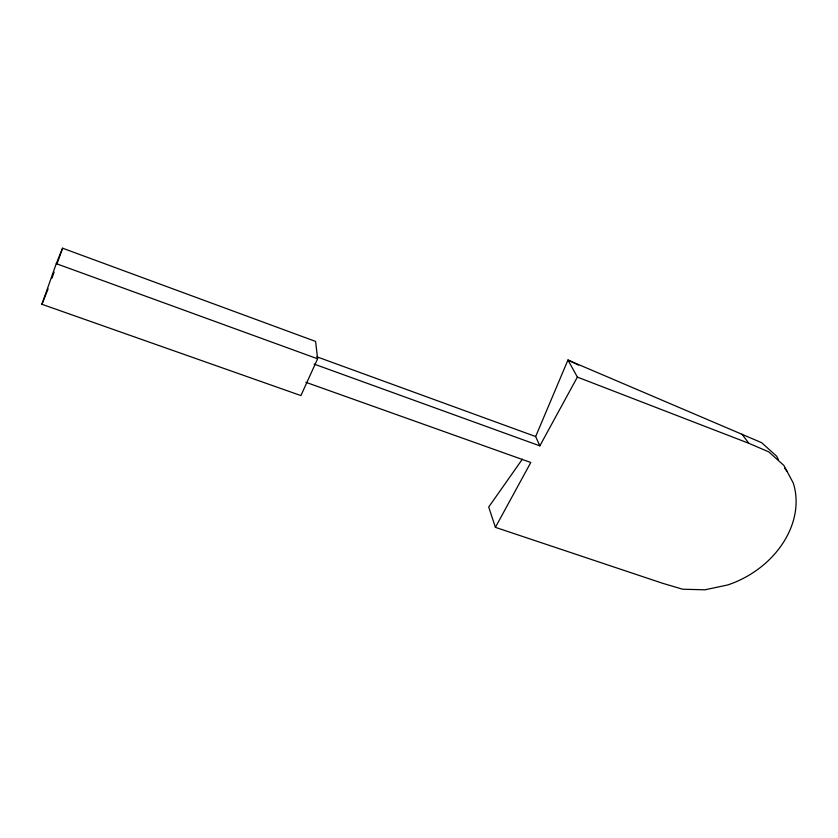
<?xml version="1.0" encoding="UTF-8"?>
<svg xmlns="http://www.w3.org/2000/svg" width="838" height="838" viewBox="0 0 838 838"><rect width="100%" height="100%" fill="white"/><g stroke="black" fill="none" stroke-linecap="round" stroke-linejoin="round"><path stroke-width="1.26" d="M41.9 304.278L56.272 263.656L62.578 248.195L315.601 341.433L317.612 358.8L300.915 395.578L41.9 304.278L48.112 288.89M51.977 278.132L54.103 272.141M57.068 263.761L62.578 248.195M578.534 365.117L567.955 360.026L577.372 377.09L539.85 445.858L535.66 436.546L567.955 360.026L761.606 442.663L776.596 456.155L778.387 459.496M577.372 377.09L748.879 443.323L768.76 451.871L783.907 465.478L793.209 482.918A88.105 70.434 -28.4 0 1 727.646 584.976L704.936 589.805L682.666 589.229L662.418 583.227L495.405 527.353L530.789 462.482L305.87 382.296M522.325 459.234L488.711 507.021L495.405 527.353M314.114 364.09L539.85 445.858M316.806 356.779L535.66 436.546M56.272 263.656L317.612 358.8M784.693 468.264L786.903 471.103M741.955 434.168L748.879 443.323"/></g></svg>
